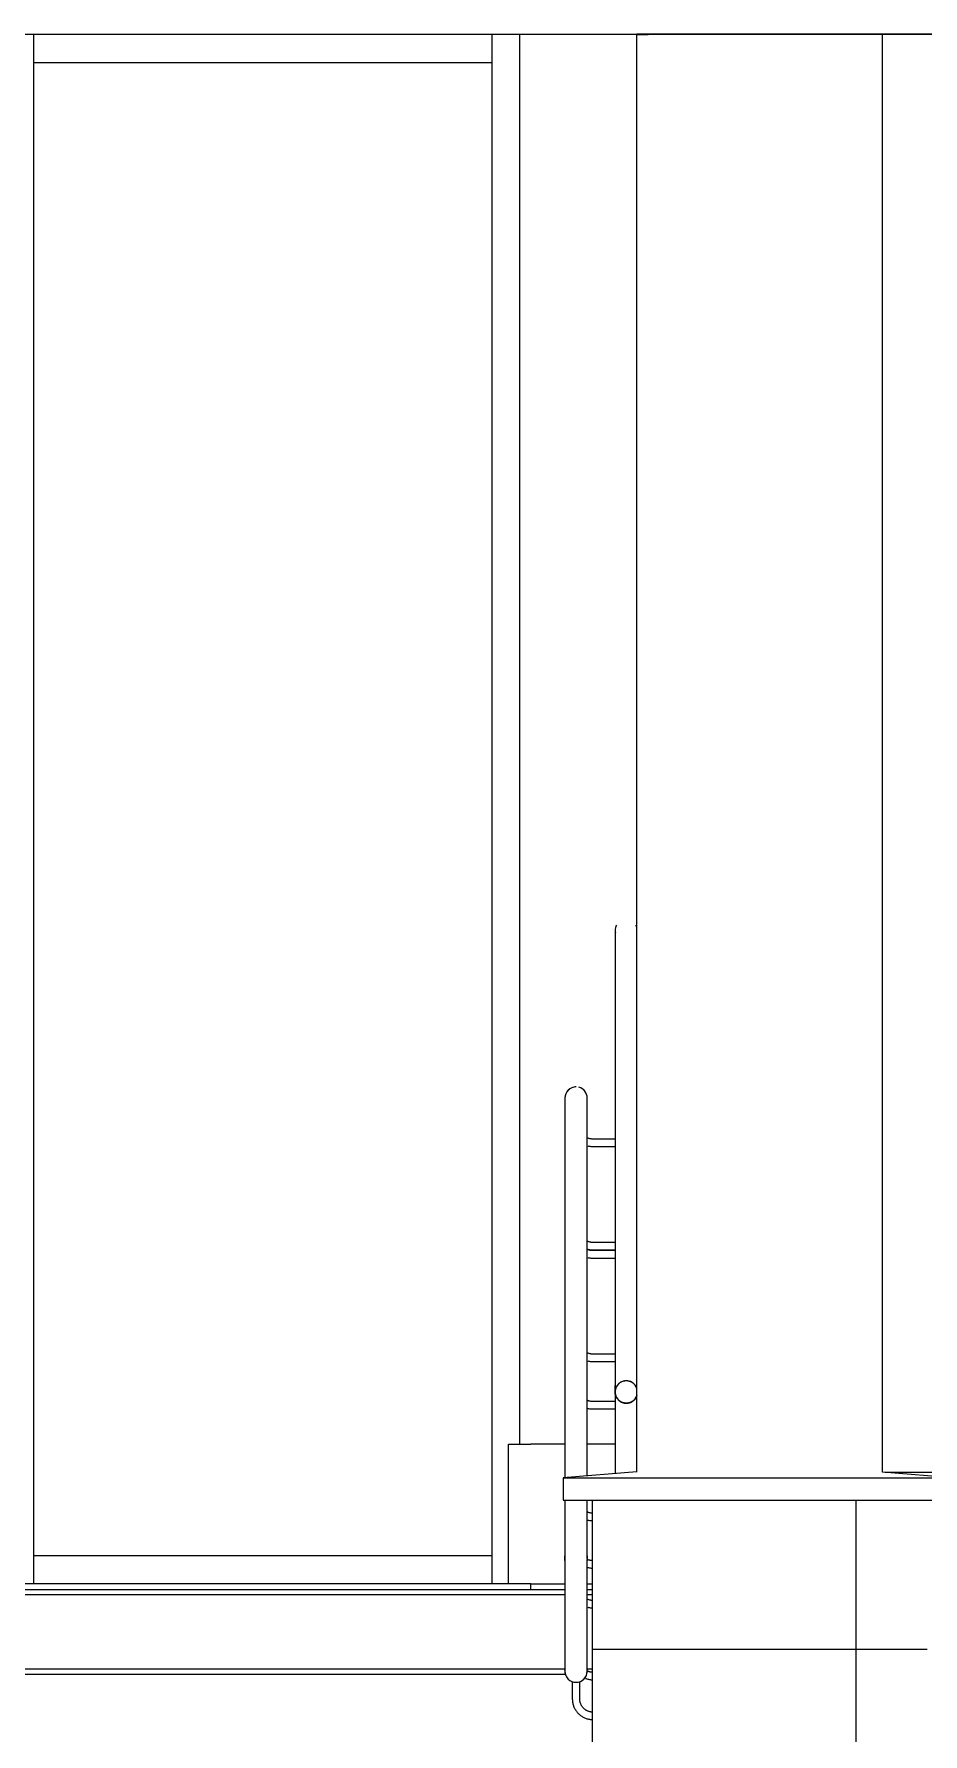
# Model space of a CAD drawing. Header units: millimetres. Extents: x -515342 to 330399, y -224905 to 507333.
# Drawn here: x 281988 to 283581, y 1799 to 4844 of the extents above; entities that cross this region are included whole.
import ezdxf

# ---------------------------------------------------------------- set-up
doc = ezdxf.new("R2010")
doc.units = ezdxf.units.MM
doc.layers.get('0').update_dxf_attribs({"lineweight": 0})
for name, color, linetype, lineweight in [('Витраж', 7, 'Continuous', 0), ('Лестницы', 7, 'Continuous', 0), ('Ограждение', 7, 'Continuous', 0), ('Панели витража', 7, 'Continuous', 0), ('Перекрытие', 7, 'Continuous', 0), ('Стены внутренние', 7, 'Continuous', 0), ('Стены наружные', 7, 'Continuous', 0), ('Стены штриховка поверхности', 7, 'Continuous', 0)]:
    doc.layers.add(name, color=color, linetype=linetype, lineweight=lineweight)
pattern_1 = [(0, (60260.5, 150), (0, 600), []), (90, (60260.5, 150), (-600, 4e-14), [])]

# ---------------------------------------------------------------- blocks, each defined once
blk = doc.blocks.new('Прямоугольный импост - АР_Импост_50х160 _вертикальный импост витража_-9630969-О_АР_Эскиз_Фасад 1-12 копия 1')
at = {"layer": 'Витраж'}
blk.add_line((59485, 1150), (59485, 0), dxfattribs=at)
blk = doc.blocks.new('Прямоугольный импост - АР_Импост_50х160 _вертикальный импост витража_-10100024-О_АР_Эскиз_Фасад 1-12 копия 1')
at = {"layer": 'Витраж'}
blk.add_line((59485, 2750), (59485, 2400), dxfattribs=at)
blk = doc.blocks.new('Системная панель - АР_ПанельВитража_Cтеклопакет_Двухкамерный_36 мм-10100027-О_АР_Эскиз_Фасад 1-12 копия 1')
at = {"layer": 'Панели витража'}
h = blk.add_hatch(dxfattribs=at)
h.set_pattern_fill('FP_1', color=256, style=0, pattern_type=2)
h.set_pattern_definition([(236.31, (995.8, 1244.6), (-1777.9963, -3556.002), [641.067, -5769.603]), (236.31, (1031.34, 1137.9), (-1777.9963, -3556.002), [384.64, -6026.03]), (236.31, (818, 1137.9), (-1777.9963, -3556.002), [384.64, -6026.03])])
h.paths.add_polyline_path([(58847.5, 50), (59485, 50), (59485, 2725), (58665, 2725), (58665, 50), (58791.6, 50)])
blk = doc.blocks.new('Прямоугольный импост - АР_Импост_50х140 _горизонтальный импост витража_-9962101-О_АР_Эскиз_Фасад 1-12 копия 1')
at = {"layer": 'Витраж'}
for p, q in [((58665, 0), (58665, 50)), ((59485, 50), (58665, 50)), ((59485, 50), (59485, 0))]:
    blk.add_line(p, q, dxfattribs=at)
blk = doc.blocks.new('Прямоугольный импост - АР_Импост_50х160 _вертикальный импост витража_-9630964-О_АР_Эскиз_Фасад 1-12 копия 1')
at = {"layer": 'Витраж'}
for p, q in [((53715, 1150), (53715, 0)), ((53765, 0), (53765, 1150))]:
    blk.add_line(p, q, dxfattribs=at)
blk = doc.blocks.new('Прямоугольный импост - АР_Импост_50х160 _вертикальный импост витража_-10100017-О_АР_Эскиз_Фасад 1-12 копия 1')
at = {"layer": 'Витраж'}
for p, q in [((49935, 2750), (49935, 2400)), ((49985, 2400), (49985, 2750))]:
    blk.add_line(p, q, dxfattribs=at)
blk = doc.blocks.new('Прямоугольный импост - АР_Импост_50х160 _вертикальный импост витража_-9630991-О_АР_Эскиз_Фасад 1-12 копия 1')
at = {"layer": 'Витраж'}
blk.add_line((59485, 2400), (59485, 1150), dxfattribs=at)
blk = doc.blocks.new('Прямоугольный импост - АР_Импост_50х160 _вертикальный импост витража_-9630965-О_АР_Эскиз_Фасад 1-12 копия 1')
at = {"layer": 'Витраж'}
for p, q in [((53715, 2400), (53715, 1150)), ((53765, 1150), (53765, 2400))]:
    blk.add_line(p, q, dxfattribs=at)
blk = doc.blocks.new('Ограждение - АР_Ограждение_Ограничение_D40-V121-О_АР_Эскиз_Фасад 1-12 копия 1')
at = {"layer": 'Ограждение'}
for start, end in [(127.6087, 141.8775), (90, 99.6702), (38.1225, 52.3913), (174.3551, 180), (360, 5.6449)]:
    blk.add_arc((59636, 870), 20, start, end, dxfattribs=at)
blk = doc.blocks.new('Ограждение - АР_Ограждение_Ограничение_D40-V122-О_АР_Эскиз_Фасад 1-12 копия 1')
at = {"layer": 'Ограждение'}
for start, end in [(180, 184.2512), (355.7476, 0.7931)]:
    blk.add_arc((59636, -156.5), 20, start, end, dxfattribs=at)
blk = doc.blocks.new('Ограждение - АР_Ограждение_Ограничение_D40-V123-О_АР_Эскиз_Фасад 1-12 копия 1')
at = {"layer": 'Ограждение'}
blk.add_arc((59726, 1170), 20, 180, 184.5264, dxfattribs=at)
blk = doc.blocks.new('Ограждение - АР_Ограждение_Ограничение_D40-V124-О_АР_Эскиз_Фасад 1-12 копия 1')
at = {"layer": 'Ограждение', "flags": 128}
for points in [[(59726, 363.5), (59725.2, 363.5), (59724.4, 363.4), (59723.6, 363.4), (59722.8, 363.2), (59722, 363.1), (59721.2, 362.9), (59720.5, 362.7), (59719.7, 362.5), (59719, 362.2), (59718.2, 361.9), (59717.5, 361.6), (59716.8, 361.2), (59716.1, 360.9), (59715.4, 360.4), (59714.7, 360), (59714.1, 359.5), (59713.4, 359.1), (59712.8, 358.5), (59712.2, 358), (59711.7, 357.4), (59711.1, 356.8), (59710.6, 356.2), (59710.1, 355.6), (59709.6, 355), (59709.2, 354.3), (59708.8, 353.6), (59708.4, 352.9), (59708, 352.2), (59707.7, 351.5), (59707.4, 350.7), (59707.1, 350), (59706.8, 349.2), (59706.6, 348.5), (59706.4, 347.7), (59706.3, 346.9), (59706.2, 346.1), (59706.1, 345.3), (59706, 344.5), (59706, 343.7), (59706, 342.9), (59706, 342.1), (59706.1, 341.3), (59706.2, 340.5), (59706.4, 339.7), (59706.5, 339), (59706.7, 338.2), (59706.9, 337.4), (59707.2, 336.7), (59707.5, 335.9), (59707.8, 335.2), (59708.2, 334.5), (59708.5, 333.8), (59708.9, 333.1), (59709.4, 332.4), (59709.8, 331.7), (59710.3, 331.1), (59710.8, 330.5), (59711.4, 329.9), (59711.9, 329.3), (59712.5, 328.8), (59713.1, 328.2), (59713.7, 327.7), (59714.4, 327.2), (59715, 326.8), (59715.7, 326.4), (59716.4, 326), (59717.1, 325.6), (59717.8, 325.3), (59718.6, 324.9), (59719.3, 324.7), (59720.1, 324.4), (59720.8, 324.2), (59721.6, 324), (59722.4, 323.8), (59723.2, 323.7), (59724, 323.6), (59724.8, 323.5), (59725.6, 323.5), (59726, 323.5)], [(59745.1, 349.6), (59744.8, 350.3), (59744.5, 351.1), (59744.2, 351.8), (59743.8, 352.5), (59743.5, 353.2), (59743.1, 353.9), (59742.6, 354.6), (59742.2, 355.3), (59741.7, 355.9), (59741.2, 356.5), (59740.6, 357.1), (59740.1, 357.7), (59739.5, 358.2), (59738.9, 358.8), (59738.3, 359.3), (59737.6, 359.8), (59737, 360.2), (59736.3, 360.6), (59735.6, 361), (59734.9, 361.4), (59734.2, 361.7), (59733.4, 362.1), (59732.7, 362.3), (59731.9, 362.6), (59731.2, 362.8), (59730.4, 363), (59729.6, 363.2), (59728.8, 363.3), (59728, 363.4), (59727.2, 363.5), (59726.4, 363.5), (59726, 363.5)], [(59726, 323.5), (59726.8, 323.5), (59727.6, 323.6), (59728.4, 323.6), (59729.2, 323.8), (59730, 323.9), (59730.8, 324.1), (59731.5, 324.3), (59732.3, 324.5), (59733, 324.8), (59733.8, 325.1), (59734.5, 325.4), (59735.2, 325.8), (59735.9, 326.1), (59736.6, 326.6), (59737.3, 327), (59737.9, 327.5), (59738.6, 327.9), (59739.2, 328.5), (59739.8, 329), (59740.3, 329.6), (59740.9, 330.2), (59741.4, 330.8), (59741.9, 331.4), (59742.4, 332), (59742.8, 332.7), (59743.2, 333.4), (59743.6, 334.1), (59744, 334.8), (59744.3, 335.5), (59744.6, 336.3), (59744.9, 337)]]:
    blk.add_lwpolyline(points, dxfattribs=at)
at = {"layer": 'Ограждение'}
for start, end in [(175.131, 184.1833), (131.2241, 139.4056), (90, 100.5516), (77.5668, 90), (36.708, 52.2145), (216.708, 232.2145), (257.5668, 270), (270, 277.0657), (311.2241, 319.4056)]:
    blk.add_arc((59726, 343.5), 20, start, end, dxfattribs=at)
blk = doc.blocks.new('Ограждение - АР_Ограждение_Балясина_D40 доп поручень 700_900-V125-О_АР_Эскиз_Фасад 1-12 копия 1')
at = {"layer": 'Ограждение'}
for p, q in [((59706, 1165), (59706, 1162.3)), ((59706, 796.7), (59666, 796.7)), ((59666, 783.3), (59706, 783.3)), ((59706, 596.7), (59666, 596.7)), ((59666, 583.3), (59706, 583.3))]:
    blk.add_line(p, q, dxfattribs=at)
at = {"layer": 'Ограждение', "flags": 128}
for points in [[(59666, 796.7), (59665.1, 796.7), (59664.1, 796.7), (59663.2, 796.8), (59662.3, 797), (59661.4, 797.1), (59660.5, 797.3), (59659.6, 797.6), (59658.7, 797.9), (59657.8, 798.2), (59656.9, 798.5), (59656.1, 798.9)], [(59656.9, 784.5), (59658.3, 784.1), (59659.8, 783.9), (59661.2, 783.6), (59662.7, 783.5), (59664.1, 783.4), (59665.6, 783.3), (59666, 783.3)], [(59666, 596.7), (59665.1, 596.7), (59664.1, 596.7), (59663.2, 596.8), (59662.3, 597), (59661.4, 597.1), (59660.5, 597.3), (59659.6, 597.6), (59658.7, 597.9), (59657.8, 598.2), (59656.9, 598.5), (59656.1, 598.9)], [(59656.9, 584.5), (59658.3, 584.1), (59659.8, 583.9), (59661.2, 583.6), (59662.7, 583.5), (59664.1, 583.4), (59665.6, 583.3), (59666, 583.3)]]:
    blk.add_lwpolyline(points, dxfattribs=at)
blk = doc.blocks.new('Ограждение - АР_Ограждение_Балясина_D40 доп поручень 700_900-10240715-О_АР_Эскиз_Фасад 1-12 копия 1')
at = {"layer": 'Ограждение'}
for p, q in [((59706, 409.7), (59706, 403.1)), ((59706, 355.1), (59706, 338.5))]:
    blk.add_line(p, q, dxfattribs=at)
at = {"layer": 'Ограждение', "flags": 128}
for points in [[(59665.1, 41.4), (59664.1, 41.5), (59663.2, 41.6), (59662.3, 41.7), (59661.4, 41.9), (59660.5, 42.1), (59659.6, 42.3), (59658.7, 42.6), (59657.8, 42.9), (59656.9, 43.3), (59656.1, 43.6)], [(59656.9, 29.2), (59658.3, 28.9), (59659.8, 28.6), (59661.2, 28.4), (59662.7, 28.2), (59664.1, 28.1)], [(59652.7, -169.4), (59654.1, -169.9), (59655.5, -170.4), (59656.9, -170.8), (59658.3, -171.1), (59659.8, -171.4), (59661.2, -171.6), (59662.7, -171.8), (59664.1, -171.9)], [(59665.1, -158.6), (59664.1, -158.5), (59663.2, -158.4), (59662.3, -158.3), (59661.4, -158.1), (59660.5, -157.9), (59659.6, -157.7), (59658.7, -157.4), (59657.8, -157.1), (59656.9, -156.7), (59656.1, -156.4)]]:
    blk.add_lwpolyline(points, dxfattribs=at)
blk = doc.blocks.new('Ограждение - АР_Ограждение_Балясина_D40 доп поручень 700_900-V126-О_АР_Эскиз_Фасад 1-12 копия 1')
at = {"layer": 'Ограждение'}
for p, q in [((59706, 694.7), (59706, 688.1)), ((59706, 326.4), (59666, 326.4)), ((59666, 313.1), (59706, 313.1))]:
    blk.add_line(p, q, dxfattribs=at)
at = {"layer": 'Ограждение', "flags": 128}
for points in [[(59666, 326.4), (59665.1, 326.4), (59664.1, 326.5), (59663.2, 326.6), (59662.3, 326.7), (59661.4, 326.9), (59660.5, 327.1), (59659.6, 327.3), (59658.7, 327.6), (59657.8, 327.9), (59656.9, 328.3), (59656.1, 328.6)], [(59656.9, 314.2), (59658.3, 313.9), (59659.8, 313.6), (59661.2, 313.4), (59662.7, 313.2), (59664.1, 313.1), (59665.6, 313.1), (59666, 313.1)], [(59665.1, 126.4), (59664.1, 126.5), (59663.2, 126.6), (59662.3, 126.7), (59661.4, 126.9), (59660.5, 127.1), (59659.6, 127.3), (59658.7, 127.6), (59657.8, 127.9), (59656.9, 128.3), (59656.1, 128.6)], [(59656.9, 114.2), (59658.3, 113.9), (59659.8, 113.6), (59661.2, 113.4), (59662.7, 113.2), (59664.1, 113.1)]]:
    blk.add_lwpolyline(points, dxfattribs=at)
blk = doc.blocks.new('Ограждение - АР_Ограждение_Балясина_D40 доп поручень 700_900-V127-О_АР_Эскиз_Фасад 1-12 копия 1')
at = {"layer": 'Ограждение'}
for p, q in [((59706, 979.7), (59706, 973.1)), ((59706, 611.4), (59666, 611.4)), ((59666, 598.1), (59706, 598.1)), ((59706, 411.4), (59666, 411.4)), ((59666, 398.1), (59706, 398.1))]:
    blk.add_line(p, q, dxfattribs=at)
at = {"layer": 'Ограждение', "flags": 128}
for points in [[(59666, 611.4), (59665.1, 611.4), (59664.1, 611.5), (59663.2, 611.6), (59662.3, 611.7), (59661.4, 611.9), (59660.5, 612.1), (59659.6, 612.3), (59658.7, 612.6), (59657.8, 612.9), (59656.9, 613.3), (59656.1, 613.6)], [(59655.5, 599.6), (59656.9, 599.2), (59658.3, 598.9), (59659.8, 598.6), (59661.2, 598.4), (59662.7, 598.2), (59664.1, 598.1), (59665.6, 598.1), (59666, 598.1)], [(59666, 411.4), (59665.1, 411.4), (59664.1, 411.5), (59663.2, 411.6), (59662.3, 411.7), (59661.4, 411.9), (59660.5, 412.1), (59659.6, 412.3), (59658.7, 412.6), (59657.8, 412.9), (59656.9, 413.3), (59656.1, 413.6)], [(59656.9, 399.2), (59658.3, 398.9), (59659.8, 398.6), (59661.2, 398.4), (59662.7, 398.2), (59664.1, 398.1), (59665.6, 398.1), (59666, 398.1)]]:
    blk.add_lwpolyline(points, dxfattribs=at)
blk = doc.blocks.new('Ограждение - АР_Ограждение_Балясина_D40 доп поручень 700_900-V128-О_АР_Эскиз_Фасад 1-12 копия 1')
at = {"layer": 'Ограждение'}
for p, q in [((59706, 1165), (59706, 1162.3)), ((59706, 796.7), (59666, 796.7)), ((59666, 783.3), (59706, 783.3)), ((59706, 596.7), (59666, 596.7)), ((59666, 583.3), (59706, 583.3))]:
    blk.add_line(p, q, dxfattribs=at)
at = {"layer": 'Ограждение', "flags": 128}
for points in [[(59666, 796.7), (59665.1, 796.7), (59664.1, 796.7), (59663.2, 796.8), (59662.3, 797), (59661.4, 797.1), (59660.5, 797.3), (59659.6, 797.6), (59658.7, 797.9), (59657.8, 798.2), (59656.9, 798.5), (59656.1, 798.9)], [(59656.9, 784.5), (59658.3, 784.1), (59659.8, 783.9), (59661.2, 783.6), (59662.7, 783.5), (59664.1, 783.4), (59665.6, 783.3), (59666, 783.3)], [(59666, 596.7), (59665.1, 596.7), (59664.1, 596.7), (59663.2, 596.8), (59662.3, 597), (59661.4, 597.1), (59660.5, 597.3), (59659.6, 597.6), (59658.7, 597.9), (59657.8, 598.2), (59656.9, 598.5), (59656.1, 598.9)], [(59656.9, 584.5), (59658.3, 584.1), (59659.8, 583.9), (59661.2, 583.6), (59662.7, 583.5), (59664.1, 583.4), (59665.6, 583.3), (59666, 583.3)]]:
    blk.add_lwpolyline(points, dxfattribs=at)
blk = doc.blocks.new('Ограждение - АР_Ограждение_Балясина_D40 доп поручень 700_900-10240712-О_АР_Эскиз_Фасад 1-12 копия 1')
at = {"layer": 'Ограждение'}
for p, q in [((59706, 338.5), (59706, 197.2)), ((59706, 338.5), (59706.7, 338.5)), ((59629.3, -175.2), (59629.3, -206.5)), ((59642.7, -206.5), (59642.7, -175.2))]:
    blk.add_line(p, q, dxfattribs=at)
at = {"layer": 'Ограждение', "flags": 128}
for points in [[(59665.1, -29.8), (59664.1, -29.8), (59663.2, -29.7), (59662.3, -29.5), (59661.4, -29.4), (59660.5, -29.2), (59659.6, -28.9), (59658.7, -28.6), (59657.8, -28.3), (59656.9, -28), (59656.1, -27.6)], [(59656.9, -42), (59658.3, -42.4), (59659.8, -42.6), (59661.2, -42.9), (59662.7, -43), (59664.1, -43.1)], [(59629.3, -206.5), (59629.4, -208), (59629.5, -209.4), (59629.6, -210.9), (59629.8, -212.3), (59630.1, -213.8), (59630.4, -215.2), (59630.8, -216.6), (59631.2, -218), (59631.7, -219.4), (59632.2, -220.8), (59632.8, -222.1), (59633.5, -223.4), (59634.2, -224.7), (59634.9, -226), (59635.7, -227.2), (59636.6, -228.4), (59637.5, -229.6), (59638.4, -230.7), (59639.4, -231.8), (59640.5, -232.8), (59641.5, -233.8), (59642.6, -234.8), (59643.8, -235.7), (59645, -236.5), (59646.2, -237.4), (59647.4, -238.1), (59648.7, -238.8), (59650, -239.5), (59651.4, -240.1), (59652.7, -240.7), (59654.1, -241.2), (59655.5, -241.6), (59656.9, -242), (59658.3, -242.4), (59659.8, -242.6), (59661.2, -242.9), (59662.7, -243), (59664.1, -243.1)], [(59665.1, -229.8), (59664.1, -229.8), (59663.2, -229.7), (59662.3, -229.5), (59661.4, -229.4), (59660.5, -229.2), (59659.6, -228.9), (59658.7, -228.6), (59657.8, -228.3), (59656.9, -228), (59656.1, -227.6), (59655.2, -227.2), (59654.4, -226.7), (59653.6, -226.3), (59652.8, -225.8), (59652.1, -225.2), (59651.3, -224.6), (59650.6, -224), (59649.9, -223.4), (59649.3, -222.8), (59648.6, -222.1), (59648, -221.4), (59647.4, -220.6), (59646.9, -219.9), (59646.4, -219.1), (59645.9, -218.3), (59645.4, -217.5), (59645, -216.7), (59644.6, -215.8), (59644.3, -215), (59643.9, -214.1), (59643.6, -213.2), (59643.4, -212.3), (59643.2, -211.4), (59643, -210.5), (59642.9, -209.5), (59642.8, -208.6), (59642.7, -207.7), (59642.7, -206.8), (59642.7, -206.5)]]:
    blk.add_lwpolyline(points, dxfattribs=at)
blk = doc.blocks.new('Ограждение - АР_Ограждение_Балясина_D40 доп поручень 700_900-V129-О_АР_Эскиз_Фасад 1-12 копия 1')
at = {"layer": 'Ограждение', "flags": 128}
for points in [[(59656.9, 784.5), (59658.3, 784.1), (59659.8, 783.9), (59661.2, 783.6), (59662.7, 783.5), (59664.1, 783.4), (59665.6, 783.3), (59666, 783.3)], [(59656.9, 584.5), (59658.3, 584.1), (59659.8, 583.9), (59661.2, 583.6), (59662.7, 583.5), (59664.1, 583.4), (59665.6, 583.3), (59666, 583.3)]]:
    blk.add_lwpolyline(points, dxfattribs=at)
blk = doc.blocks.new('Ограждение - Ограждение-9707695-О_АР_Эскиз_Фасад 1-12 копия 1')
for name in ['Ограждение - АР_Ограждение_Балясина_D40 доп поручень 700_900-V125-О_АР_Эскиз_Фасад 1-12 копия 1', 'Ограждение - АР_Ограждение_Балясина_D40 доп поручень 700_900-V128-О_АР_Эскиз_Фасад 1-12 копия 1', 'Ограждение - АР_Ограждение_Балясина_D40 доп поручень 700_900-V127-О_АР_Эскиз_Фасад 1-12 копия 1', 'Ограждение - АР_Ограждение_Балясина_D40 доп поручень 700_900-V129-О_АР_Эскиз_Фасад 1-12 копия 1', 'Ограждение - АР_Ограждение_Балясина_D40 доп поручень 700_900-V126-О_АР_Эскиз_Фасад 1-12 копия 1', 'Ограждение - АР_Ограждение_Балясина_D40 доп поручень 700_900-10240715-О_АР_Эскиз_Фасад 1-12 копия 1', 'Ограждение - АР_Ограждение_Балясина_D40 доп поручень 700_900-10240712-О_АР_Эскиз_Фасад 1-12 копия 1']:
    blk.add_blockref(name, (0, 0))
blk = doc.blocks.new('Тип верхнего поручня - АР_Ограждение_Ограничение_D40-V130-О_АР_Эскиз_Фасад 1-12 копия 1')
at = {"layer": 'Ограждение'}
blk.add_arc((59726, 1170), 20, 180, 184.5264, dxfattribs=at)
blk = doc.blocks.new('Тип верхнего поручня - АР_Ограждение_Ограничение_D40-V131-О_АР_Эскиз_Фасад 1-12 копия 1')
at = {"layer": 'Ограждение', "flags": 128}
for points in [[(59726, 363.5), (59725.2, 363.5), (59724.4, 363.4), (59723.6, 363.4), (59722.8, 363.2), (59722, 363.1), (59721.2, 362.9), (59720.5, 362.7), (59719.7, 362.5), (59719, 362.2), (59718.2, 361.9), (59717.5, 361.6), (59716.8, 361.2), (59716.1, 360.9), (59715.4, 360.4), (59714.7, 360), (59714.1, 359.5), (59713.4, 359.1), (59712.8, 358.5), (59712.2, 358), (59711.7, 357.4), (59711.1, 356.8), (59710.6, 356.2), (59710.1, 355.6), (59709.6, 355), (59709.2, 354.3), (59708.8, 353.6), (59708.4, 352.9), (59708, 352.2), (59707.7, 351.5), (59707.4, 350.7), (59707.1, 350), (59706.8, 349.2), (59706.6, 348.5), (59706.4, 347.7), (59706.3, 346.9), (59706.2, 346.1), (59706.1, 345.3), (59706, 344.5), (59706, 343.7), (59706, 342.9), (59706, 342.1), (59706.1, 341.3), (59706.2, 340.5), (59706.4, 339.7), (59706.5, 339), (59706.7, 338.2), (59706.9, 337.4), (59707.2, 336.7), (59707.5, 335.9), (59707.8, 335.2), (59708.2, 334.5), (59708.5, 333.8), (59708.9, 333.1), (59709.4, 332.4), (59709.8, 331.7), (59710.3, 331.1), (59710.8, 330.5), (59711.4, 329.9), (59711.9, 329.3), (59712.5, 328.8), (59713.1, 328.2), (59713.7, 327.7), (59714.4, 327.2), (59715, 326.8), (59715.7, 326.4), (59716.4, 326), (59717.1, 325.6), (59717.8, 325.3), (59718.6, 324.9), (59719.3, 324.7), (59720.1, 324.4), (59720.8, 324.2), (59721.6, 324), (59722.4, 323.8), (59723.2, 323.7), (59724, 323.6), (59724.8, 323.5), (59725.6, 323.5), (59726, 323.5)], [(59745.1, 349.6), (59744.8, 350.3), (59744.5, 351.1), (59744.2, 351.8), (59743.8, 352.5), (59743.5, 353.2), (59743.1, 353.9), (59742.6, 354.6), (59742.2, 355.3), (59741.7, 355.9), (59741.2, 356.5), (59740.6, 357.1), (59740.1, 357.7), (59739.5, 358.2), (59738.9, 358.8), (59738.3, 359.3), (59737.6, 359.8), (59737, 360.2), (59736.3, 360.6), (59735.6, 361), (59734.9, 361.4), (59734.2, 361.7), (59733.4, 362.1), (59732.7, 362.3), (59731.9, 362.6), (59731.2, 362.8), (59730.4, 363), (59729.6, 363.2), (59728.8, 363.3), (59728, 363.4), (59727.2, 363.5), (59726.4, 363.5), (59726, 363.5)], [(59726, 323.5), (59726.8, 323.5), (59727.6, 323.6), (59728.4, 323.6), (59729.2, 323.8), (59730, 323.9), (59730.8, 324.1), (59731.5, 324.3), (59732.3, 324.5), (59733, 324.8), (59733.8, 325.1), (59734.5, 325.4), (59735.2, 325.8), (59735.9, 326.1), (59736.6, 326.6), (59737.3, 327), (59737.9, 327.5), (59738.6, 327.9), (59739.2, 328.5), (59739.8, 329), (59740.3, 329.6), (59740.9, 330.2), (59741.4, 330.8), (59741.9, 331.4), (59742.4, 332), (59742.8, 332.7), (59743.2, 333.4), (59743.6, 334.1), (59744, 334.8), (59744.3, 335.5), (59744.6, 336.3), (59744.9, 337)]]:
    blk.add_lwpolyline(points, dxfattribs=at)
at = {"layer": 'Ограждение'}
for start, end in [(175.131, 184.1833), (131.2241, 139.4056), (90, 100.5516), (77.5668, 90), (36.708, 52.2145), (216.708, 232.2145), (257.5668, 270), (270, 277.0657), (311.2241, 319.4056)]:
    blk.add_arc((59726, 343.5), 20, start, end, dxfattribs=at)
blk = doc.blocks.new('Тип верхнего поручня - Верхний поручень_Внутренний_-9707698-О_АР_Эскиз_Фасад 1-12 копия 1')
at = {"layer": 'Ограждение'}
blk.add_line((59706, 1162.3), (59706, 355.1), dxfattribs=at)
at = {"layer": 'Ограждение', "flags": 128}
for points in [[(59706, 1170), (59706, 1169.9), (59706, 1169.7), (59706, 1169.4), (59706, 1169), (59706, 1168.4), (59706, 1167.7), (59706, 1166.9), (59706, 1165.9), (59706, 1164.9), (59706, 1163.7), (59706, 1162.4), (59706, 1162.3)], [(59706, 343.5), (59706, 343.6), (59706, 343.9), (59706, 344.4), (59706, 345), (59706, 345.9), (59706, 346.9), (59706, 348.2), (59706, 349.6), (59706, 351.2), (59706, 353), (59706, 354.9), (59706, 355.1)], [(59745, 337.2), (59744.7, 336.5), (59744.4, 335.7), (59744.1, 335), (59743.7, 334.3), (59743.4, 333.6), (59742.9, 332.9), (59742.5, 332.2), (59742, 331.6), (59741.6, 330.9), (59741, 330.3), (59740.5, 329.7), (59739.9, 329.2), (59739.3, 328.6), (59738.7, 328.1), (59738.1, 327.6), (59737.5, 327.1), (59736.8, 326.7), (59736.1, 326.3), (59735.4, 325.9), (59734.7, 325.5), (59734, 325.2), (59733.2, 324.9), (59732.5, 324.6), (59731.7, 324.3), (59731, 324.1), (59730.2, 323.9), (59729.4, 323.8), (59728.6, 323.7), (59727.8, 323.6), (59727, 323.5), (59726.2, 323.5), (59725.4, 323.5), (59724.6, 323.5), (59723.8, 323.6), (59723, 323.7), (59722.2, 323.9), (59721.5, 324), (59720.7, 324.2), (59719.9, 324.4), (59719.2, 324.7), (59718.4, 325), (59717.7, 325.3), (59717, 325.7), (59716.3, 326), (59715.6, 326.4), (59714.9, 326.9), (59714.2, 327.3), (59713.6, 327.8), (59713, 328.3), (59712.4, 328.9), (59711.8, 329.4), (59711.3, 330), (59710.7, 330.6), (59710.2, 331.2), (59709.7, 331.9), (59709.3, 332.5), (59708.9, 333.2), (59708.5, 333.9), (59708.1, 334.6), (59707.8, 335.3), (59707.4, 336.1), (59707.2, 336.8), (59706.9, 337.6), (59706.7, 338.3), (59706.5, 339.1), (59706.3, 339.9), (59706.2, 340.7), (59706.1, 341.5), (59706, 342.3), (59706, 343.1), (59706, 343.5)]]:
    blk.add_lwpolyline(points, dxfattribs=at)
at = {"layer": 'Ограждение'}
for centre, start, end in [((59726, 1170), 150, 180), ((59726, 1170), 180, 191.781), ((59726, 1170), 17.3913, 30), ((59726, 343.5), 17.3913, 180), ((59726, 343.5), 180, 342.6087)]:
    blk.add_arc(centre, 20, start, end, dxfattribs=at)
blk = doc.blocks.new('Тип перил - АР_Ограждение_Ограничение_D40-V132-О_АР_Эскиз_Фасад 1-12 копия 1')
at = {"layer": 'Ограждение'}
for start, end in [(127.6087, 141.8775), (90, 99.6702), (38.1225, 52.3913), (174.3551, 180), (360, 5.6449)]:
    blk.add_arc((59636, 870), 20, start, end, dxfattribs=at)
blk = doc.blocks.new('Тип перил - АР_Ограждение_Ограничение_D40-V133-О_АР_Эскиз_Фасад 1-12 копия 1')
at = {"layer": 'Ограждение'}
for start, end in [(180, 184.2512), (355.7476, 0.7931)]:
    blk.add_arc((59636, -156.5), 20, start, end, dxfattribs=at)
blk = doc.blocks.new('Тип перил - Перила_Внутренний_-9707709-О_АР_Эскиз_Фасад 1-12 копия 1')
at = {"layer": 'Ограждение'}
for p, q in [((59616, 867.1), (59616, 190)), ((59656, 193.2), (59656, 867.1)), ((59616, 150), (59616, 50.3)), ((59656, 50.3), (59656, 150))]:
    blk.add_line(p, q, dxfattribs=at)
at = {"layer": 'Ограждение', "flags": 128}
for points in [[(59616, 870), (59616, 870), (59616, 869.9), (59616, 869.8), (59616, 869.6), (59616, 869.4), (59616, 869.1), (59616, 868.8), (59616, 868.5), (59616, 868.1), (59616, 867.6), (59616, 867.1), (59616, 867.1)], [(59656, 867.1), (59656, 867.6), (59656, 868), (59656, 868.4), (59656, 868.8), (59656, 869.1), (59656, 869.4), (59656, 869.6), (59656, 869.8), (59656, 869.9), (59656, 870), (59656, 870)], [(59616, 43.5), (59616, 43.6), (59616, 43.7), (59616, 44), (59616, 44.4), (59616, 44.9), (59616, 45.5), (59616, 46.2), (59616, 47.1), (59616, 48), (59616, 49), (59616, 50.2), (59616, 50.3)], [(59616, 43.5), (59616, 43.4), (59616, 43.2), (59616, 42.8), (59616, 42.2), (59616, 41.5), (59616, 40.6), (59616, 39.6), (59616, 38.4), (59616, 37.1), (59616, 35.6), (59616, 34), (59616, 32.2), (59616, 30.3), (59616, 28.2), (59616, 26), (59616, 23.7), (59616, 21.3), (59616, 18.7), (59616, 16), (59616, 13.2), (59616, 10.2), (59616, 7.2), (59616, 4.1), (59616, 0.9), (59616, -2.5), (59616, -5.9), (59616, -9.4), (59616, -12.9), (59616, -16.6), (59616, -20.3), (59616, -24), (59616, -27.8), (59616, -31.7), (59616, -35.6), (59616, -39.5), (59616, -43.5), (59616, -47.4), (59616, -51.4), (59616, -55.4), (59616, -59.4), (59616, -63.4), (59616, -67.4), (59616, -71.4), (59616, -75.3), (59616, -79.2), (59616, -83.1), (59616, -86.9), (59616, -90.7), (59616, -94.4), (59616, -98.1), (59616, -101.7), (59616, -105.2), (59616, -108.7), (59616, -112.1), (59616, -115.4), (59616, -118.5), (59616, -121.6), (59616, -124.6), (59616, -127.5), (59616, -130.2), (59616, -132.9), (59616, -135.4), (59616, -137.8), (59616, -140.1), (59616, -142.2), (59616, -144.2), (59616, -146), (59616, -147.7), (59616, -149.3), (59616, -150.7), (59616, -152), (59616, -153.1), (59616, -154.1), (59616, -154.9), (59616, -155.5), (59616, -156), (59616, -156.3), (59616, -156.5), (59616, -156.5)], [(59616.1, 41.5), (59616, 42.3), (59616, 43.1), (59616, 43.5)], [(59656, 43.5), (59656, 42.7), (59655.9, 41.9)], [(59656, 50.3), (59656, 49.1), (59656, 48.1), (59656, 47.1), (59656, 46.3), (59656, 45.6), (59656, 44.9), (59656, 44.4), (59656, 44), (59656, 43.7), (59656, 43.6), (59656, 43.5)], [(59656, -156.5), (59656, -156.4), (59656, -156.2), (59656, -155.8), (59656, -155.2), (59656, -154.5), (59656, -153.6), (59656, -152.6), (59656, -151.4), (59656, -150.1), (59656, -148.6), (59656, -147), (59656, -145.2), (59656, -143.3), (59656, -141.2), (59656, -139), (59656, -136.7), (59656, -134.3), (59656, -131.7), (59656, -129), (59656, -126.2), (59656, -123.2), (59656, -120.2), (59656, -117.1), (59656, -113.9), (59656, -110.5), (59656, -107.1), (59656, -103.6), (59656, -100.1), (59656, -96.4), (59656, -92.7), (59656, -89), (59656, -85.2), (59656, -81.3), (59656, -77.4), (59656, -73.5), (59656, -69.5), (59656, -65.6), (59656, -61.6), (59656, -57.6), (59656, -53.6), (59656, -49.6), (59656, -45.6), (59656, -41.6), (59656, -37.7), (59656, -33.8), (59656, -29.9), (59656, -26.1), (59656, -22.3), (59656, -18.6), (59656, -14.9), (59656, -11.3), (59656, -7.8), (59656, -4.3), (59656, -0.9), (59656, 2.4), (59656, 5.5), (59656, 8.6), (59656, 11.6), (59656, 14.5), (59656, 17.2), (59656, 19.9), (59656, 22.4), (59656, 24.8), (59656, 27.1), (59656, 29.2), (59656, 31.2), (59656, 33), (59656, 34.7), (59656, 36.3), (59656, 37.7), (59656, 39), (59656, 40.1), (59656, 41.1), (59656, 41.9), (59656, 42.5), (59656, 43), (59656, 43.3), (59656, 43.5), (59656, 43.5)]]:
    blk.add_lwpolyline(points, dxfattribs=at)
at = {"layer": 'Ограждение'}
for centre, start, end in [((59636, 870), 90, 180), ((59636, 870), 0, 75), ((59636, 870), 180, 184.4179), ((59636, 870), 355.5821, 360), ((59636, -156.5), 174.8706, 180), ((59636, -156.5), 180, 360), ((59636, -156.5), 0, 5.1318)]:
    blk.add_arc(centre, 20, start, end, dxfattribs=at)
blk = doc.blocks.new('Тип перил - Перила_Внутренний_-9707720-О_АР_Эскиз_Фасад 1-12 копия 1')
at = {"layer": 'Ограждение'}
for p, q in [((59616, 50.3), (59616, 37.5)), ((59656, 45.2), (59656, 50.3))]:
    blk.add_line(p, q, dxfattribs=at)
at = {"layer": 'Ограждение', "flags": 128}
for points in [[(59616, -154.5), (59616, -153.8), (59616, -152.9)], [(59656, -152.9), (59656, -153.7), (59656, -154.4)]]:
    blk.add_lwpolyline(points, dxfattribs=at)
at = {"layer": 'Ограждение'}
for start, end in [(173.8036, 180), (180, 195), (203.3099, 216.6713), (225, 255), (263.3102, 276.6771), (279.8333, 315), (320.4049, 340.2081), (345, 360), (360, 6.1973)]:
    blk.add_arc((59636, -156.5), 20, start, end, dxfattribs=at)
blk = doc.blocks.new('Прямоугольный импост - АР_Импост_50х160 _вертикальный импост витража_-10100034-О_АР_Эскиз_Фасад 1-12 копия 1')
at = {"layer": 'Витраж'}
blk.add_line((59485, 2775), (59485, 2750), dxfattribs=at)
blk = doc.blocks.new('Прямоугольный импост - АР_Импост_50х140 _горизонтальный импост витража_-9962102-О_АР_Эскиз_Фасад 1-12 копия 1')
at = {"layer": 'Витраж'}
for p, q in [((58665, 2725), (58665, 2775)), ((59485, 2775), (59485, 2725)), ((58665, 2725), (59485, 2725))]:
    blk.add_line(p, q, dxfattribs=at)
blk = doc.blocks.new('Прямоугольный импост - АР_Импост_50х160 _вертикальный импост витража_-10100019-О_АР_Эскиз_Фасад 1-12 копия 1')
at = {"layer": 'Витраж'}
for p, q in [((49935, 2775), (49935, 2750)), ((49985, 2750), (49985, 2775))]:
    blk.add_line(p, q, dxfattribs=at)
blk = doc.blocks.new('Ограждение - Ограждение-9980879-О_АР_Эскиз_Фасад 1-12 копия 1')
at = {"layer": 'Ограждение'}
for p, q in [((59745, 200.4), (59613, 189.8)), ((59613, 189.8), (60317, 189.8)), ((59613, 189.8), (59613, 150)), ((60185, 200.4), (60317, 189.8)), ((60317, 189.8), (60317, 150)), ((59613, 150), (60317, 150))]:
    blk.add_line(p, q, dxfattribs=at)
blk = doc.blocks.new('СД_Люблино_Фасады_rvt-1-О_АР_Эскиз_Фасад 1-12 копия 1')
at = {"layer": 'Стены штриховка поверхности', "true_color": 0xcacaca}
h = blk.add_hatch(dxfattribs=at)
h.set_pattern_fill('FP_13', color=9, style=0, pattern_type=2)
h.set_pattern_definition([(0, (59535, 0), (0, 600), []), (90, (59535, 0), (-600, 4e-14), [])])
h.paths.add_polyline_path([(59535, 0), (59555, 0), (59555, 250), (59515, 250), (59515, 0)])
h = blk.add_hatch(dxfattribs=at)
h.set_pattern_fill('FP_17', color=9, style=0, pattern_type=2)
h.set_pattern_definition(pattern_1)
h.paths.add_polyline_path([(59665, -1100), (60165, -1100), (60165, 150), (59665, 150), (59665, -1097.8)])
h = blk.add_hatch(dxfattribs=at)
h.set_pattern_fill('FP_17', color=9, style=0, pattern_type=2)
h.set_pattern_definition(pattern_1)
h.paths.add_polyline_path([(60165, -1100), (60265, -1100), (60265, 150), (60165, 150), (60165, -1050)])
at = {"layer": 'Лестницы'}
for p, q in [((56550, -10), (59616.1, -10)), ((59616.1, -20), (56550, -20)), ((59616.1, -20), (56550, -20)), ((59656, -10), (59665, -10)), ((59665, -20), (59656, -20)), ((59665, -20), (59656, -20)), ((56550, -152.5), (59616.1, -152.5)), ((59617, -162.5), (56550, -162.5)), ((59617, -162.5), (56550, -162.5)), ((59655.9, -152.5), (59665, -152.5))]:
    blk.add_line(p, q, dxfattribs=at)
at = {"layer": 'Перекрытие'}
for p, q in [((59745, 2775), (56470, 2775)), ((59745, 2775), (59745, 2776)), ((60335, 2775), (60185, 2775))]:
    blk.add_line(p, q, dxfattribs=at)
at = {"layer": 'Стены внутренние'}
for p, q in [((59535, 250), (59535, 2775)), ((59745, 2776), (60335, 2776)), ((59745, 200), (59745, 2775)), ((59745, 2775), (59765, 2775)), ((60185, 2775), (59765, 2775)), ((60185, 200), (60185, 2775)), ((59515, 0), (59515, 250)), ((59515, 250), (59555, 250)), ((59616, 250), (59555, 250)), ((59706, 250), (59656, 250)), ((60189.6, 200), (60315, 200)), ((59665, 150), (59665, -1100)), ((59515, 0), (56550, 0)), ((59555, 0), (59515, 0)), ((59555, 0), (59616, 0)), ((59656, 0), (59665, 0))]:
    blk.add_line(p, q, dxfattribs=at)
at = {"layer": 'Стены наружные'}
blk.add_line((59555, -10), (59555, 0), dxfattribs=at)
at = {"layer": 'Витраж', "lineweight": 9}
for name, p in [('Прямоугольный импост - АР_Импост_50х160 _вертикальный импост витража_-10100019-О_АР_Эскиз_Фасад 1-12 копия 1', (8680, 0)), ('Прямоугольный импост - АР_Импост_50х140 _горизонтальный импост витража_-9962102-О_АР_Эскиз_Фасад 1-12 копия 1', (0, 0)), ('Прямоугольный импост - АР_Импост_50х160 _вертикальный импост витража_-10100034-О_АР_Эскиз_Фасад 1-12 копия 1', (0, 0)), ('Прямоугольный импост - АР_Импост_50х160 _вертикальный импост витража_-10100017-О_АР_Эскиз_Фасад 1-12 копия 1', (8680, 0)), ('Прямоугольный импост - АР_Импост_50х160 _вертикальный импост витража_-10100024-О_АР_Эскиз_Фасад 1-12 копия 1', (0, 0)), ('Прямоугольный импост - АР_Импост_50х160 _вертикальный импост витража_-9630965-О_АР_Эскиз_Фасад 1-12 копия 1', (4900, 0)), ('Прямоугольный импост - АР_Импост_50х160 _вертикальный импост витража_-9630991-О_АР_Эскиз_Фасад 1-12 копия 1', (0, 0)), ('Прямоугольный импост - АР_Импост_50х160 _вертикальный импост витража_-9630964-О_АР_Эскиз_Фасад 1-12 копия 1', (4900, 0)), ('Прямоугольный импост - АР_Импост_50х160 _вертикальный импост витража_-9630969-О_АР_Эскиз_Фасад 1-12 копия 1', (0, 0)), ('Прямоугольный импост - АР_Импост_50х140 _горизонтальный импост витража_-9962101-О_АР_Эскиз_Фасад 1-12 копия 1', (0, 0))]:
    blk.add_blockref(name, p, dxfattribs=at)
at = {"layer": 'Ограждение', "lineweight": 9}
for name in ['Ограждение - Ограждение-9707695-О_АР_Эскиз_Фасад 1-12 копия 1', 'Тип верхнего поручня - Верхний поручень_Внутренний_-9707698-О_АР_Эскиз_Фасад 1-12 копия 1', 'Ограждение - АР_Ограждение_Ограничение_D40-V123-О_АР_Эскиз_Фасад 1-12 копия 1', 'Тип верхнего поручня - АР_Ограждение_Ограничение_D40-V130-О_АР_Эскиз_Фасад 1-12 копия 1', 'Ограждение - АР_Ограждение_Ограничение_D40-V121-О_АР_Эскиз_Фасад 1-12 копия 1', 'Тип перил - АР_Ограждение_Ограничение_D40-V132-О_АР_Эскиз_Фасад 1-12 копия 1', 'Тип перил - Перила_Внутренний_-9707709-О_АР_Эскиз_Фасад 1-12 копия 1', 'Ограждение - АР_Ограждение_Ограничение_D40-V124-О_АР_Эскиз_Фасад 1-12 копия 1', 'Тип верхнего поручня - АР_Ограждение_Ограничение_D40-V131-О_АР_Эскиз_Фасад 1-12 копия 1', 'Ограждение - Ограждение-9980879-О_АР_Эскиз_Фасад 1-12 копия 1', 'Тип перил - Перила_Внутренний_-9707720-О_АР_Эскиз_Фасад 1-12 копия 1', 'Ограждение - АР_Ограждение_Ограничение_D40-V122-О_АР_Эскиз_Фасад 1-12 копия 1', 'Тип перил - АР_Ограждение_Ограничение_D40-V133-О_АР_Эскиз_Фасад 1-12 копия 1']:
    blk.add_blockref(name, (0, 0), dxfattribs=at)
at = {"layer": 'Панели витража', "lineweight": 9}
blk.add_blockref('Системная панель - АР_ПанельВитража_Cтеклопакет_Двухкамерный_36 мм-10100027-О_АР_Эскиз_Фасад 1-12 копия 1', (0, 0), dxfattribs=at)

msp = doc.modelspace()

# ---------------------------------------------------------------- block references
msp.add_blockref('СД_Люблино_Фасады_rvt-1-О_АР_Эскиз_Фасад 1-12 копия 1', (223323.3997, 2067.7355))

doc.saveas('drawing.dxf')
